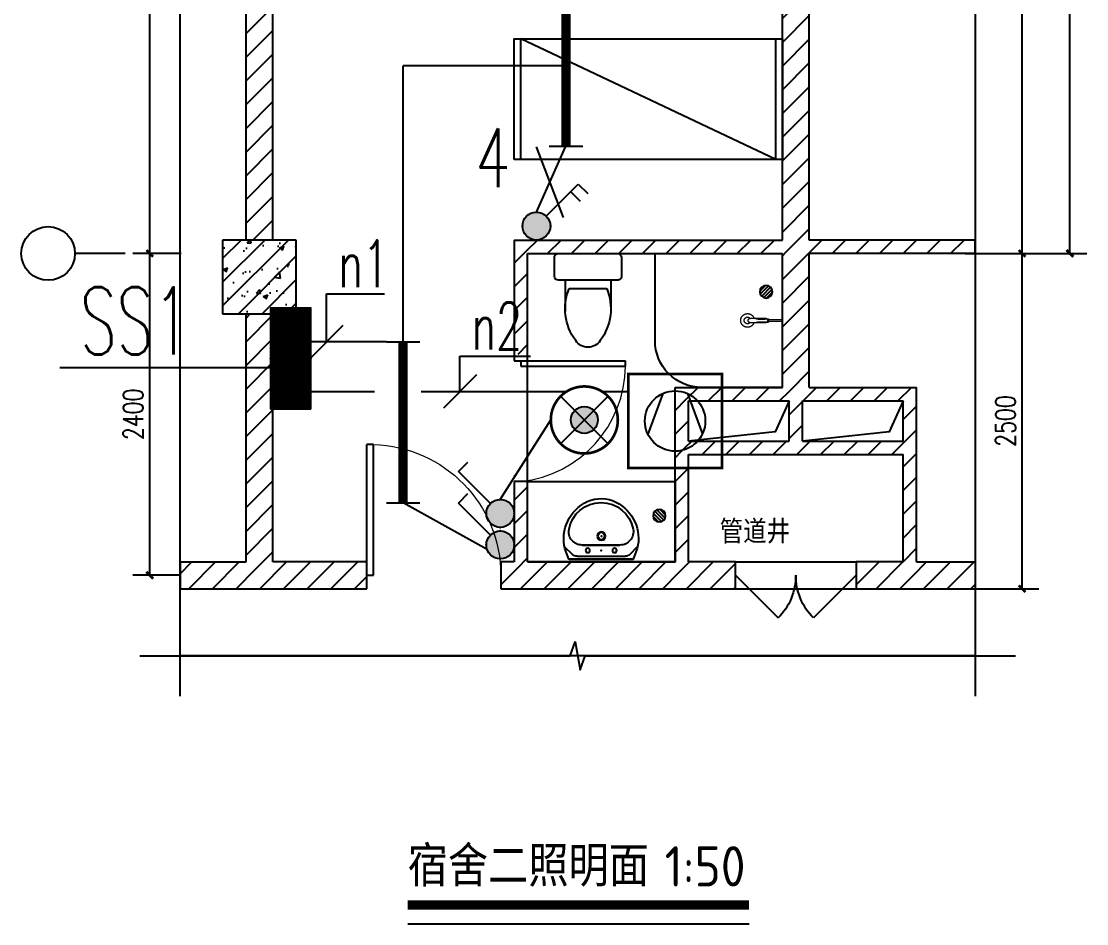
# Model space of a CAD drawing. Extents: x 1725663 to 4653551, y -550461 to 248782.
# Drawn here: x 2085698 to 2093643, y -77985 to -71255 of the extents above; entities that cross this region are included whole.
import ezdxf
from ezdxf.enums import TextEntityAlignment as Align

# ---------------------------------------------------------------- set-up
doc = ezdxf.new("R2010")
doc.units = 0
doc.header["$LTSCALE"] = 1000
doc.linetypes.add('CENTER', pattern=[2, 1.25, -0.25, 0.25, -0.25])
for name, color, linetype in [('0-底图', 7, 'Continuous'), ('A-Fixt', 81, 'Continuous'), ('A-WALL-MSNW', 2, 'Continuous'), ('A-WALL-PATT', 252, 'Continuous'), ('AXIS', 3, 'Continuous'), ('CLAYER', 7, 'Continuous'), ('COLUMN', 255, 'Continuous'), ('DIM-照明', 3, 'Continuous'), ('DIM-箱柜', 7, 'Continuous'), ('DIM_SYMB', 3, 'Continuous'), ('DOOR_FIRE', 4, 'Continuous'), ('EQUIP-动力', 3, 'Continuous'), ('EQUIP-照明', 3, 'Continuous'), ('EQUIP-箱柜', 3, 'Continuous'), ('EQUIP_地漏', 7, 'Continuous'), ('PUB_DIM', 3, 'Continuous'), ('PUB_HATCH', 8, 'Continuous'), ('TEL_SYMB', 3, 'Continuous'), ('TEL_TEXT', 7, 'Continuous'), ('WALL', 2, 'Continuous'), ('WINDOW', 4, 'Continuous'), ('WIRE-照明', 6, 'Continuous'), ('洁具', 213, 'Continuous')]:
    doc.layers.add(name, color=color, linetype=linetype)
doc.layers.add('A-FLOR-TPTN', color=111, linetype='CENTER', lineweight=0)
doc.styles.add('_TCH_DIM', font='SIMPLEX', dxfattribs={"width": 0.8, "height": 5, "bigfont": 'HZTXT'})
doc.styles.add('_TCH_DIM_T3', font='SIMPLEX', dxfattribs={"width": 0.75, "bigfont": 'HZTXT'})
doc.styles.add('_TEL_DIM', font='SIMPLEX', dxfattribs={"width": 0.8, "height": 3.5, "bigfont": 'HZTXT'})
doc.styles.get("Standard").update_dxf_attribs({"font": 'geniso.shx', "bigfont": 'hztxt.shx'})
doc.dimstyles.new('_TCH_ARCH&&50', dxfattribs={"dimtxt": 148.75, "dimasz": 50, "dimexe": 125, "dimexo": 150, "dimgap": 50, "dimtad": 1, "dimdec": 0, "dimzin": 0, "dimdsep": 46, "dimtxsty": '_TCH_DIM_T3', "dimblk": 'ARCHTICK', "dimcen": 0.09, "dimclrt": 7, "dimazin": 2, "dimtfac": 1, "dimtdec": 0, "dimtix": 1, "dimtmove": 2, "dimatfit": 3, "dimfxl": 1, "dimtolj": 1, "dimtzin": 0, "dimarcsym": 0})
pattern_1 = [(45, (406348.21, 820967.17), (-88.388383, 88.388383), [])]

# ---------------------------------------------------------------- blocks, each defined once
blk = doc.blocks.new('$DorLib2D$00000001')
for p, q in [((0.45, 0.975), (0.5, 0.975)), ((0.45, 0), (0.45, 0.975)), ((0.5, 0), (0.5, 0.975)), ((0.5, 0), (0.45, 0))]:
    blk.add_line(p, q)
at = {"lineweight": 13}
blk.add_arc((0.475, 0), 0.975, 91.46928, 180, dxfattribs=at)
blk = doc.blocks.new('$DorLib2D$00000116')
at = {"color": 0}
for p, q in [((-0.5, 0), (-0.1464, 0.3536)), ((0.5, 0), (0.1464, 0.3536))]:
    blk.add_line(p, q, dxfattribs=at)
for centre, start, end in [((-0.5, 0), 0, 45), ((0.5, 0), 135, 180)]:
    blk.add_arc(centre, 0.5, start, end, dxfattribs=at)
blk = doc.blocks.new('_ArchTick')
at = {"color": 0, "linetype": 'ByBlock', "const_width": 0.4}
blk.add_lwpolyline([(-0.5, -0.5), (0.5, 0.5)], dxfattribs=at)
blk = doc.blocks.new('*D1276')
at = {"layer": 'Defpoints', "color": 0, "transparency": 16777216}
for p in [(1934256.8, -55991.2), (1934640.2, -55991.2), (1934640.2, -61191.2)]:
    blk.add_point(p, dxfattribs=at)
at = {"layer": 'PUB_DIM', "color": 0, "lineweight": -2, "transparency": 16777216}
for p, q in [((1934490.2, -55991.2), (1934131.8, -55991.2)), ((1934256.8, -61191.2), (1934256.8, -55991.2)), ((1934490.2, -61191.2), (1934131.8, -61191.2))]:
    blk.add_line(p, q, dxfattribs=at)
at = {"layer": 'PUB_DIM', "color": 0, "lineweight": -2, "transparency": 16777216, "xscale": 50, "yscale": 50, "zscale": 50}
for p, rotation in [((1934256.8, -55991.2), 90), ((1934256.8, -61191.2), 270)]:
    blk.add_blockref('_ArchTick', p, dxfattribs=dict(at, rotation=rotation))
at = {"layer": 'PUB_DIM', "color": 7, "transparency": 16777216, "insert": (1934132.4, -58591.2), "char_height": 148.75, "attachment_point": 5, "rotation": 90, "style": '_TCH_DIM_T3'}
blk.add_mtext('\\A1;5200', dxfattribs=at)
blk = doc.blocks.new('*D1277')
at = {"layer": 'Defpoints', "color": 0, "transparency": 16777216}
for p in [(1934256.8, -61191.2), (1934640.2, -61191.2), (1934640.2, -63591.2)]:
    blk.add_point(p, dxfattribs=at)
at = {"layer": 'PUB_DIM', "color": 0, "lineweight": -2, "transparency": 16777216}
for p, q in [((1934490.2, -61191.2), (1934131.8, -61191.2)), ((1934256.8, -63591.2), (1934256.8, -61191.2)), ((1934490.2, -63591.2), (1934131.8, -63591.2))]:
    blk.add_line(p, q, dxfattribs=at)
at = {"layer": 'PUB_DIM', "color": 0, "lineweight": -2, "transparency": 16777216, "xscale": 50, "yscale": 50, "zscale": 50}
for p, rotation in [((1934256.8, -61191.2), 90), ((1934256.8, -63591.2), 270)]:
    blk.add_blockref('_ArchTick', p, dxfattribs=dict(at, rotation=rotation))
at = {"layer": 'PUB_DIM', "color": 7, "transparency": 16777216, "insert": (1934132.4, -62391.2), "char_height": 148.75, "attachment_point": 5, "rotation": 90, "style": '_TCH_DIM_T3'}
blk.add_mtext('\\A1;2400', dxfattribs=at)
blk = doc.blocks.new('*D1280')
at = {"layer": 'Defpoints', "color": 0, "transparency": 16777216}
for p in [(1940187.3, -55991.2), (1940762.7, -55991.2), (1940187.3, -61191.2)]:
    blk.add_point(p, dxfattribs=at)
at = {"layer": 'PUB_DIM', "color": 0, "lineweight": -2, "transparency": 16777216}
for p, q in [((1940337.3, -55991.2), (1940887.7, -55991.2)), ((1940762.7, -61191.2), (1940762.7, -55991.2)), ((1940337.3, -61191.2), (1940887.7, -61191.2))]:
    blk.add_line(p, q, dxfattribs=at)
at = {"layer": 'PUB_DIM', "color": 0, "lineweight": -2, "transparency": 16777216, "xscale": 50, "yscale": 50, "zscale": 50}
for p, rotation in [((1940762.7, -55991.2), 90), ((1940762.7, -61191.2), 270)]:
    blk.add_blockref('_ArchTick', p, dxfattribs=dict(at, rotation=rotation))
at = {"layer": 'PUB_DIM', "color": 7, "transparency": 16777216, "insert": (1940638.4, -58591.2), "char_height": 148.75, "attachment_point": 5, "rotation": 90, "style": '_TCH_DIM_T3'}
blk.add_mtext('\\A1;5200', dxfattribs=at)
blk = doc.blocks.new('*D1281')
at = {"layer": 'Defpoints', "color": 0, "transparency": 16777216}
for p in [(1940187.3, -61191.2), (1940762.7, -61191.2), (1940187.3, -63691.2)]:
    blk.add_point(p, dxfattribs=at)
at = {"layer": 'PUB_DIM', "color": 0, "lineweight": -2, "transparency": 16777216}
for p, q in [((1940337.3, -61191.2), (1940887.7, -61191.2)), ((1940762.7, -63691.2), (1940762.7, -61191.2)), ((1940337.3, -63691.2), (1940887.7, -63691.2))]:
    blk.add_line(p, q, dxfattribs=at)
at = {"layer": 'PUB_DIM', "color": 0, "lineweight": -2, "transparency": 16777216, "xscale": 50, "yscale": 50, "zscale": 50}
for p, rotation in [((1940762.7, -61191.2), 90), ((1940762.7, -63691.2), 270)]:
    blk.add_blockref('_ArchTick', p, dxfattribs=dict(at, rotation=rotation))
at = {"layer": 'PUB_DIM', "color": 7, "transparency": 16777216, "insert": (1940638.4, -62441.2), "char_height": 148.75, "attachment_point": 5, "rotation": 90, "style": '_TCH_DIM_T3'}
blk.add_mtext('\\A1;2500', dxfattribs=at)
blk = doc.blocks.new('*D1282')
at = {"layer": 'Defpoints', "color": 0, "transparency": 16777216}
for p in [(1940612.5, -55991.2), (1941119.5, -55991.2), (1940612.5, -61191.2)]:
    blk.add_point(p, dxfattribs=at)
at = {"layer": 'PUB_DIM', "color": 0, "lineweight": -2, "transparency": 16777216}
for p, q in [((1940762.5, -55991.2), (1941244.5, -55991.2)), ((1941119.5, -61191.2), (1941119.5, -55991.2)), ((1940762.5, -61191.2), (1941244.5, -61191.2))]:
    blk.add_line(p, q, dxfattribs=at)
at = {"layer": 'PUB_DIM', "color": 0, "lineweight": -2, "transparency": 16777216, "xscale": 50, "yscale": 50, "zscale": 50}
for p, rotation in [((1941119.5, -55991.2), 90), ((1941119.5, -61191.2), 270)]:
    blk.add_blockref('_ArchTick', p, dxfattribs=dict(at, rotation=rotation))
at = {"layer": 'PUB_DIM', "color": 7, "transparency": 16777216, "insert": (1940995.1, -58591.2), "char_height": 148.75, "attachment_point": 5, "rotation": 90, "style": '_TCH_DIM_T3'}
blk.add_mtext('\\A1;5200', dxfattribs=at)
blk = doc.blocks.new('单人床')
at = {"layer": 'A-Fixt'}
for p, q in [((47773.8, 13973.4), (48673.8, 13973.4)), ((47773.8, 12073.4), (48673.8, 13973.4)), ((47773.8, 12073.4), (48673.8, 12073.4))]:
    blk.add_line(p, q, dxfattribs=at)
blk.add_lwpolyline([(47773.8, 14023.4), (48673.8, 14023.4), (48673.8, 12023.4), (47773.8, 12023.4), (47773.8, 14023.4)], dxfattribs=at)
blk = doc.blocks.new('$TwtSys$00000141')
for p, q in [((-94, 8), (-10, 92)), ((-94, 8), (-10, 92)), ((-87, -35), (35, 87)), ((-87, -35), (35, 87)), ((-66, -66), (66, 66)), ((-66, -66), (66, 66)), ((-32, -87), (88, 33)), ((-32, -87), (88, 33)), ((11, -92), (92, -11)), ((11, -92), (92, -11))]:
    blk.add_line(p, q)
blk.add_circle((0, 0), 94)
blk.add_circle((0, 0), 94)
blk = doc.blocks.new('A$C70D61593')
at = {"layer": 'A-FLOR-TPTN'}
for p, q in [((103.6, 59.8), (103.6, 35.5)), ((117.2, 59.8), (103.6, 59.8)), ((117.2, 35.5), (103.6, 35.5)), ((241.8, 63.8), (121.7, 63.8)), ((241.8, 31.5), (121.7, 31.5))]:
    blk.add_line(p, q, dxfattribs=at)
blk.add_lwpolyline([(103.6, 43.1), (0, 43.1), (0, 52.3), (103.6, 52.3)], close=True, dxfattribs=at)
for centre, radius, start, end in [((260.1, 47.7), 51, 198.48222, 161.51778), ((128.2, 47.7), 17.4, 111.66414, 248.33586), ((260.1, 47.7), 25, 220.30622, 139.69378), ((238.8, 47.7), 16.4, 280.45291, 79.54709)]:
    blk.add_arc(centre, radius, start, end, dxfattribs=at)
for points in [[(203.2, 63.8), (193.7, 61.2), (165.6, 54), (136.5, 57.5), (117.2, 59.8)], [(203.2, 31.5), (193.7, 34.1), (165.6, 41.3), (136.5, 37.8), (117.2, 35.5)]]:
    blk.add_open_spline(points, degree=3, knots=[5.978927, 5.978927, 5.978927, 5.978927, 35.246883, 92.738024, 92.738024, 92.738024, 92.738024], dxfattribs=at)
blk = doc.blocks.new('$lvtry$00000178')
at = {"color": 0}
for p, q in [((-238.4, 0), (238.4, 0)), ((-214.1, -36.1), (-272.1, -90.6)), ((-179.8, -22.5), (180.1, -22.5)), ((215.7, -37.5), (268.3, -90.8)), ((-141.7, -105.2), (140.2, -105.2)), ((140.2, -105.2), (-141.7, -105.2))]:
    blk.add_line(p, q, dxfattribs=at)
blk.add_lwpolyline([(-103.6, -429.7, 0.224698), (110.4, -425.4, 0.348046), (268.9, -78.5), (239.5, 0), (-241.3, 0), (-270.7, -78.5, 0.356844)], format="xyb", close=True, dxfattribs=at)
for centre, radius in [((-100, -65), 16.3), ((100, -65), 16.3), ((1.4, -172.5), 31.6)]:
    blk.add_circle(centre, radius, dxfattribs=at)
at = {"color": 0, "lineweight": 13}
blk.add_circle((1.4, -172.5), 23, dxfattribs=at)
at = {"color": 0}
for centre, radius, start, end in [((-179.8, -72.5), 50, 90, 133.18096), ((180.1, -72.5), 50, 44.56072, 90), ((-141.7, -205.2), 100, 90, 190.56023), ((140.2, -205.2), 100, 349.43977, 90), ((-0.7, -179), 243.4, 190.56023, 349.43977)]:
    blk.add_arc(centre, radius, start, end, dxfattribs=at)
for p in [(0, -65), (1.4, -172.5)]:
    blk.add_point(p, dxfattribs=at)
blk = doc.blocks.new('1F平面-CAD导入_dwg_Drawing4_t3_dwg_$plan$00001613-474159-1F-927810-1F')
at = {"layer": '洁具'}
for p, q in [((-30, 250), (-170, 250)), ((-200, 169.7), (-430.4, 169.7)), ((-260.4, -139.7), (-260.4, 139.7)), ((-200, -169.7), (-200, -220)), ((-170, -250), (-30, -250))]:
    blk.add_line(p, q, dxfattribs=at)
for points in [[(-200, 220), (-200, 169.7), (-200, -169.7), (-430.4, -169.7)], [(0, -220), (0, 220)]]:
    blk.add_lwpolyline(points, dxfattribs=at)
for centre, radius, start, end in [((-170, 220), 30, 90, 180), ((-30, 220), 30, 0, 90), ((-412.8, -227.4), 397.5, 67.45048, 126.63814), ((-589.6, 0), 109.8, 123.45086, 236.54914), ((-412.8, 227.4), 397.5, 233.36186, 292.54952), ((-170, -220), 30, 180, 270), ((-30, -220), 30, 270, 0)]:
    blk.add_arc(centre, radius, start, end, dxfattribs=at)
blk = doc.blocks.new('*X490')
at = {"color": 0}
for p, q in [((-250, 32.8), (-82.8, 200)), ((-250, 68.2), (-118.2, 200)), ((-250, 103.6), (-153.6, 200)), ((-250, 138.9), (-188.9, 200)), ((-250, 174.3), (-224.3, 200)), ((-247.5, 0), (-47.5, 200)), ((-212.1, 0), (-12.1, 200)), ((-176.8, 0), (23.2, 200)), ((-141.4, 0), (58.6, 200)), ((-106.1, 0), (93.9, 200)), ((-70.7, 0), (129.3, 200)), ((-35.4, 0), (164.6, 200)), ((0, 0), (200, 200)), ((35.4, 0), (235.4, 200)), ((70.7, 0), (250, 179.3)), ((106.1, 0), (250, 143.9)), ((141.4, 0), (250, 108.6)), ((176.8, 0), (250, 73.2)), ((212.1, 0), (250, 37.9)), ((247.5, 0), (250, 2.5))]:
    blk.add_line(p, q, dxfattribs=at)
blk = doc.blocks.new('$equip$00002943')
for p, q in [((-0.75, 0.6), (-0.75, 0)), ((0.75, 0.6), (-0.75, 0.6)), ((0.75, 0), (0.75, 0.6)), ((-0.75, 0), (0.75, 0))]:
    blk.add_line(p, q)
for points, const_width in [([(-0.75, 0.3), (0.75, 0.3)], 0.6), ([(-0.75, 0.6), (-0.75, 0), (0.75, 0), (0.75, 0.6), (-0.75, 0.6), (-0.75, 0)], 0.02)]:
    blk.add_lwpolyline(points, dxfattribs=dict(const_width=const_width))
for p in [(0, 0.6), (-0.75, 0.3), (0.75, 0.3), (0, 0)]:
    blk.add_point(p)
at = {"xscale": 0.00300000000061118, "yscale": 0.00300000000061118, "zscale": 0.00300000000061118}
blk.add_blockref('*X490', (0, 0), dxfattribs=at)
at = {"color": 7, "style": '_TEL_DIM', "flags": 1}
for tag in ['A', 'REMARK']:
    blk.add_attdef(tag, text='', height=0.00002, dxfattribs=at).set_placement((0, 0), align=Align.MIDDLE_CENTER)
blk = doc.blocks.new('$equip$00001159')
for p, q in [((-1.2, 0.25), (-1.2, -0.25)), ((1.2, 0.25), (1.2, -0.25)), ((-1.2, 0), (1.2, 0))]:
    blk.add_line(p, q)
at = {"const_width": 0.14}
blk.add_lwpolyline([(-1.2, 0), (1.2, 0)], dxfattribs=at)
at = {"layer": 'EQUIP-照明'}
for p in [(-1.2, 0), (0, 0), (1.2, 0)]:
    blk.add_point(p, dxfattribs=at)
at = {"layer": 'EQUIP-照明', "flags": 9}
blk.add_attdef('A', (0, 0), '', height=0.00002, dxfattribs=at)
blk = doc.blocks.new('$equip$00002741')
for p, q in [((-0.7, -0.7), (-0.7, 0.7)), ((-0.7, 0.7), (0.7, 0.7)), ((0.7, 0.7), (0.7, -0.7)), ((-0.184, 0.411), (-0.406, -0.194)), ((0.184, 0.411), (0.406, -0.194)), ((0.7, -0.7), (-0.7, -0.7))]:
    blk.add_line(p, q)
at = {"const_width": 0.04}
blk.add_lwpolyline([(-0.7, 0.7), (-0.7, -0.7), (0.7, -0.7), (0.7, 0.7), (-0.7, 0.7), (-0.7, -0.7)], dxfattribs=at)
blk.add_circle((0, 0), 0.45)
for p in [(0, 0.7), (-0.7, 0), (0.7, 0), (0, -0.7)]:
    blk.add_point(p)
at = {"color": 7, "style": '_TEL_DIM', "flags": 1}
for tag in ['A', 'REMARK']:
    blk.add_attdef(tag, text='', height=0.00002, dxfattribs=at).set_placement((0, 0), align=Align.MIDDLE_CENTER)
blk = doc.blocks.new('$equip$00002828')
for p, q in [((0.354, 0.354), (-0.354, -0.354)), ((-0.354, 0.354), (0.354, -0.354))]:
    blk.add_line(p, q)
at = {"const_width": 0.04}
blk.add_lwpolyline([(0.5, 0, -1), (-0.5, 0, -1), (0.5, 0, 1)], format="xyb", dxfattribs=at)
for radius in [0.5, 0.2]:
    blk.add_circle((0, 0), radius)
for p in [(0, 0.5), (-0.5, 0), (0.5, 0), (0, -0.5)]:
    blk.add_point(p)
for points in [[(-0.1, 0.173), (0.1, 0.173), (-0.173, 0.1), (0.173, 0.1)], [(0, 0.2), (0, 0.2), (-0.1, 0.173), (0.1, 0.173)], [(-0.173, 0.1), (0.173, 0.1), (-0.2, 0), (0.2, 0)], [(-0.173, -0.1), (0.173, -0.1), (-0.2, 0), (0.2, 0)], [(-0.1, -0.173), (0.1, -0.173), (-0.173, -0.1), (0.173, -0.1)], [(0, -0.2), (0, -0.2), (-0.1, -0.173), (0.1, -0.173)]]:
    blk.add_solid(points)
at = {"color": 7, "style": '_TEL_DIM', "flags": 1}
for tag in ['A', 'REMARK']:
    blk.add_attdef(tag, text='', height=0.00002, dxfattribs=at).set_placement((0, 0), align=Align.MIDDLE_CENTER)
blk = doc.blocks.new('$equip$00001962')
for p, q in [((0.147, 0.356), (0.625, 0.833)), ((0.625, 0.833), (0.766, 0.692))]:
    blk.add_line(p, q)
blk.add_circle((0, 0.208), 0.208)
for p in [(0, 0.417), (-0.208, 0.208), (0.208, 0.208), (0, 0)]:
    blk.add_point(p)
for points in [[(-0.104, 0.389), (0.104, 0.389), (-0.18, 0.313), (0.18, 0.313)], [(0, 0.417), (0, 0.417), (-0.104, 0.389), (0.104, 0.389)], [(-0.18, 0.313), (0.18, 0.313), (-0.208, 0.208), (0.208, 0.208)], [(-0.18, 0.104), (0.18, 0.104), (-0.208, 0.208), (0.208, 0.208)], [(-0.104, 0.028), (0.104, 0.028), (-0.18, 0.104), (0.18, 0.104)], [(0, 0), (0, 0), (-0.104, 0.028), (0.104, 0.028)]]:
    blk.add_solid(points)
at = {"layer": 'TEL_TEXT', "style": '_TEL_DIM', "flags": 1}
blk.add_attdef('A', text='', height=0.00002, dxfattribs=at).set_placement((0, 0), align=Align.MIDDLE_CENTER)
blk = doc.blocks.new('$equip$00001963')
for p, q in [((0.147, 0.356), (0.625, 0.833)), ((0.625, 0.833), (0.766, 0.692)), ((0.512, 0.72), (0.653, 0.579))]:
    blk.add_line(p, q)
blk.add_circle((0, 0.208), 0.208)
for p in [(0, 0.417), (-0.208, 0.208), (0.208, 0.208), (0, 0)]:
    blk.add_point(p)
for points in [[(-0.104, 0.389), (0.104, 0.389), (-0.18, 0.313), (0.18, 0.313)], [(0, 0.417), (0, 0.417), (-0.104, 0.389), (0.104, 0.389)], [(-0.18, 0.313), (0.18, 0.313), (-0.208, 0.208), (0.208, 0.208)], [(-0.18, 0.104), (0.18, 0.104), (-0.208, 0.208), (0.208, 0.208)], [(-0.104, 0.028), (0.104, 0.028), (-0.18, 0.104), (0.18, 0.104)], [(0, 0), (0, 0), (-0.104, 0.028), (0.104, 0.028)]]:
    blk.add_solid(points)
at = {"layer": 'TEL_TEXT', "style": '_TEL_DIM', "flags": 1}
blk.add_attdef('A', text='', height=0.00002, dxfattribs=at).set_placement((0, 0), align=Align.MIDDLE_CENTER)
blk = doc.blocks.new('$TELECSYS$00000095')
blk.add_line((0.4, 0.4), (-0.4, -0.4))
at = {"width": 0.8}
blk.add_attdef('N', text='', height=1, dxfattribs=at).set_placement((-0.017, 1.056), align=Align.MIDDLE)
blk = doc.blocks.new('$TelecSys$00000152')
blk.add_blockref('$TELECSYS$00000095', (0, 0))
at = {"style": '_TEL_DIM', "width": 0.7}
blk.add_attdef('N', text='', height=0.875, dxfattribs=at).set_placement((-0.015, 0.924), align=Align.MIDDLE)
blk = doc.blocks.new('nm')
at = {"layer": 'A-WALL-PATT'}
h = blk.add_hatch(dxfattribs=at)
h.set_pattern_fill('普通砖', color=256, scale=50, style=0)
h.set_pattern_definition(pattern_1)
h.paths.add_polyline_path([(1939075.2, -61141.2), (1939175.2, -61091.2), (1939175.2, -56141.2), (1939075.2, -56024.5), (1938975.2, -56141.2), (1938975.2, -61091.2)])
h = blk.add_hatch(dxfattribs=at)
h.set_pattern_fill('普通砖', color=256, scale=50, style=0)
h.set_pattern_definition(pattern_1)
h.paths.add_polyline_path([(1935175.2, -56441.2), (1934975.2, -56441.2), (1934975.2, -61091.2), (1935175.2, -61091.2)])
h = blk.add_hatch(dxfattribs=at)
h.set_pattern_fill('普通砖', color=256, scale=50, style=0)
h.set_pattern_definition(pattern_1)
h.paths.add_polyline_path([(1936975.2, -61091.2), (1936975.2, -61941.2), (1937075.2, -61941.2), (1937075.2, -61191.2)])
h = blk.add_hatch(dxfattribs=at)
h.set_pattern_fill('普通砖', color=256, scale=50, style=0)
h.set_pattern_definition(pattern_1)
h.paths.add_polyline_path([(1936975.2, -61091.2), (1937075.2, -61191.2), (1938975.2, -61191.2), (1939075.2, -61141.2), (1938975.2, -61091.2)])
h = blk.add_hatch(dxfattribs=at)
h.set_pattern_fill('普通砖', color=256, scale=50, style=0)
h.set_pattern_definition(pattern_1)
h.paths.add_polyline_path([(1940413.3, -61091.2), (1939175.2, -61091.2), (1939075.2, -61141.2), (1939175.2, -61191.2), (1940413.3, -61191.2)])
h = blk.add_hatch(dxfattribs=at)
h.set_pattern_fill('普通砖', color=256, scale=50, style=0)
h.set_pattern_definition(pattern_1)
h.paths.add_polyline_path([(1939075.2, -62241.2), (1939175.2, -62191.2), (1939175.2, -61191.2), (1939075.2, -61141.2), (1938975.2, -61191.2), (1938975.2, -62191.2)])
h = blk.add_hatch(dxfattribs=at)
h.set_pattern_fill('普通砖', color=256, scale=50, style=0)
h.set_pattern_definition(pattern_1)
h.paths.add_polyline_path([(1935175.2, -61641.2), (1934975.2, -61641.2), (1934975.2, -63491.2), (1935075.2, -63557.8), (1935175.2, -63491.2)])
h = blk.add_hatch(dxfattribs=at)
h.set_pattern_fill('普通砖', color=256, scale=50, style=0)
h.set_pattern_definition(pattern_1)
h.paths.add_polyline_path([(1938241.9, -62657.8), (1938275.2, -62591.2), (1938275.2, -62291.2), (1938175.2, -62191.2), (1938175.2, -62691.2)])
h = blk.add_hatch(dxfattribs=at)
h.set_pattern_fill('普通砖', color=256, scale=50, style=0)
h.set_pattern_definition(pattern_1)
h.paths.add_polyline_path([(1938175.2, -62191.2), (1938275.2, -62291.2), (1939025.2, -62291.2), (1939075.2, -62241.2), (1938975.2, -62191.2)])
h = blk.add_hatch(dxfattribs=at)
h.set_pattern_fill('普通砖', color=256, scale=50, style=0)
h.set_pattern_definition(pattern_1)
h.paths.add_polyline_path([(1939075.2, -62241.2), (1939125.2, -62291.2), (1939875.2, -62291.2), (1939975.2, -62191.2), (1939175.2, -62191.2)])
h = blk.add_hatch(dxfattribs=at)
h.set_pattern_fill('普通砖', color=256, scale=50, style=0)
h.set_pattern_definition(pattern_1)
h.paths.add_polyline_path([(1939908.6, -62657.8), (1939975.2, -62691.2), (1939975.2, -62191.2), (1939875.2, -62291.2), (1939875.2, -62591.2)])
h = blk.add_hatch(dxfattribs=at)
h.set_pattern_fill('普通砖', color=256, scale=50, style=0)
h.set_pattern_definition(pattern_1)
h.paths.add_polyline_path([(1939075.2, -62624.5), (1939125.2, -62591.2), (1939125.2, -62291.2), (1939075.2, -62241.2), (1939025.2, -62291.2), (1939025.2, -62591.2)])
h = blk.add_hatch(dxfattribs=at)
h.set_pattern_fill('普通砖', color=256, scale=50, style=0)
h.set_pattern_definition(pattern_1)
h.paths.add_polyline_path([(1938241.9, -62657.8), (1938275.2, -62691.2), (1939075.2, -62691.2), (1939075.2, -62624.5), (1939025.2, -62591.2), (1938275.2, -62591.2)])
h = blk.add_hatch(dxfattribs=at)
h.set_pattern_fill('普通砖', color=256, scale=50, style=0)
h.set_pattern_definition(pattern_1)
h.paths.add_polyline_path([(1939075.2, -62624.5), (1939075.2, -62691.2), (1939875.2, -62691.2), (1939908.6, -62657.8), (1939875.2, -62591.2), (1939125.2, -62591.2)])
h = blk.add_hatch(dxfattribs=at)
h.set_pattern_fill('普通砖', color=256, scale=50, style=0)
h.set_pattern_definition(pattern_1)
h.paths.add_polyline_path([(1938208.6, -63557.8), (1938275.2, -63491.2), (1938275.2, -62691.2), (1938241.9, -62657.8), (1938175.2, -62691.2), (1938175.2, -63491.2)])
h = blk.add_hatch(dxfattribs=at)
h.set_pattern_fill('普通砖', color=256, scale=50, style=0)
h.set_pattern_definition(pattern_1)
h.paths.add_polyline_path([(1939941.9, -63557.8), (1939975.2, -63491.2), (1939975.2, -62691.2), (1939908.6, -62657.8), (1939875.2, -62691.2), (1939875.2, -63491.2)])
h = blk.add_hatch(dxfattribs=at)
h.set_pattern_fill('普通砖', color=256, scale=50, style=0)
h.set_pattern_definition(pattern_1)
h.paths.add_polyline_path([(1937075.2, -63491.2), (1937075.2, -62841.2), (1936975.2, -62841.2), (1936975.2, -63491.2), (1937008.6, -63557.8)])
h = blk.add_hatch(dxfattribs=at)
h.set_pattern_fill('普通砖', color=256, scale=50, style=0)
h.set_pattern_definition(pattern_1)
h.paths.add_polyline_path([(1934482.8, -63691.2), (1935075.2, -63691.2), (1935075.2, -63557.8), (1934975.2, -63491.2), (1934482.8, -63491.2)])
h = blk.add_hatch(dxfattribs=at)
h.set_pattern_fill('普通砖', color=256, scale=50, style=0)
h.set_pattern_definition(pattern_1)
h.paths.add_polyline_path([(1935075.2, -63691.2), (1935875.2, -63691.2), (1935875.2, -63491.2), (1935175.2, -63491.2), (1935075.2, -63557.8)])
h = blk.add_hatch(dxfattribs=at)
h.set_pattern_fill('普通砖', color=256, scale=50, style=0)
h.set_pattern_definition(pattern_1)
h.paths.add_polyline_path([(1936975.2, -63491.2), (1936875.2, -63491.2), (1936875.2, -63691.2), (1936975.2, -63691.2), (1937008.6, -63557.8)])
h = blk.add_hatch(dxfattribs=at)
h.set_pattern_fill('普通砖', color=256, scale=50, style=0)
h.set_pattern_definition(pattern_1)
h.paths.add_polyline_path([(1937008.6, -63557.8), (1936975.2, -63691.2), (1938175.2, -63691.2), (1938208.6, -63557.8), (1938175.2, -63491.2), (1937075.2, -63491.2)])
h = blk.add_hatch(dxfattribs=at)
h.set_pattern_fill('普通砖', color=256, scale=50, style=0)
h.set_pattern_definition(pattern_1)
h.paths.add_polyline_path([(1938175.2, -63691.2), (1938625.2, -63691.2), (1938625.2, -63491.2), (1938275.2, -63491.2), (1938208.6, -63557.8)])
h = blk.add_hatch(dxfattribs=at)
h.set_pattern_fill('普通砖', color=256, scale=50, style=0)
h.set_pattern_definition(pattern_1)
h.paths.add_polyline_path([(1939875.2, -63491.2), (1939525.2, -63491.2), (1939525.2, -63691.2), (1939975.2, -63691.2), (1939941.9, -63557.8)])
h = blk.add_hatch(dxfattribs=at)
h.set_pattern_fill('普通砖', color=256, scale=50, style=0)
h.set_pattern_definition(pattern_1)
h.paths.add_polyline_path([(1939941.9, -63557.8), (1939975.2, -63691.2), (1940413.3, -63691.2), (1940413.3, -63491.2), (1939975.2, -63491.2)])
at = {"layer": 'PUB_HATCH'}
h = blk.add_hatch(dxfattribs=at)
h.set_pattern_fill('钢筋混凝土', color=256, scale=50, style=0)
h.set_pattern_definition([(45, (406348.21, 820877.42), (-88.388348, 88.388348), []), (50, (406348.2, 820877.42), (358.63009, -31.376067), [37.5, -412.5]), (355, (406348.2, 820877.42), (-69.37567, 376.09607), [30, -330]), (100.4514, (406378.1, 820874.8), (289.25469, 344.71977), [31.870095, -350.571056]), (46.1842, (406348.2, 820977.4), (533.62052, -82.75951), [56.25, -618.75]), (96.6356, (406392.7, 820970.5), (467.33135, 487.05894), [47.80514, -525.8565]), (351.1842, (406348.2, 820977.4), (467.33097, 487.0593), [45, -495]), (21, (406398.2, 820952.42), (298.453526, -201.309445), [37.5, -412.5]), (326, (406398.2, 820952.42), (121.657666, 362.57502), [30, -330]), (71.4514, (406423.08, 820935.64), (420.111314, 161.26525), [31.870095, -350.571056]), (37.5, (406348.21, 820877.42), (6.079928, 166.446927), [0, -326, 0, -335, 0, -331.25]), (7.5, (406348.2, 820877.42), (131.534769, 197.205856), [0, -191, 0, -318.5, 0, -126.25]), (327.5, (406236.71, 820877.42), (266.911218, -11.277436), [0, -125, 0, -390, 0, -517.5]), (317.5, (406186.7, 820877.42), (291.593085, 50.05249), [0, -162.5, 0, -259, 0, -367.5])])
h.paths.add_polyline_path([(1935350.2, -61091.2), (1934800.2, -61091.2), (1934800.2, -61641.2), (1935350.2, -61641.2)])
for p, q in [((1937025.2, -61991.2), (1937025.2, -62031.2)), ((1937025.2, -61991.2), (1937805.2, -61991.2)), ((1937025.2, -62031.2), (1937805.2, -62031.2)), ((1937805.2, -62031.2), (1937805.2, -61991.2))]:
    blk.add_line(p, q)
blk.add_lwpolyline([(1934482.8, -53928.1), (1940413.3, -53928.1), (1940413.3, -64191.9), (1934482.8, -64191.9)], close=True)
for points in [[(1939025.2, -62291.2), (1938921.7, -62521.4), (1938275.2, -62591.2)], [(1939875.2, -62291.2), (1939771.7, -62521.4), (1939125.2, -62591.2)]]:
    blk.add_lwpolyline(points)
at = {"lineweight": 13}
blk.add_arc((1936933.5, -62024.6), 871.5, 276.03906, 359.5651, dxfattribs=at)
at = {"layer": 'A-WALL-MSNW', "linetype": 'ByBlock'}
blk.add_lwpolyline([(1938975.2, -62191.2), (1938375.2, -62191.2, -0.414214), (1938025.2, -61841.2), (1938025.2, -61191.2)], format="xyb", dxfattribs=at)
at = {"layer": 'AXIS'}
blk.add_line((1934073.9, -61191.2), (1933699.2, -61191.2), dxfattribs=at)
blk.add_circle((1933499.2, -61191.2), 200, dxfattribs=at)
at = {"layer": 'COLUMN'}
for p, q in [((1934800.2, -61091.2), (1934800.2, -61641.2)), ((1935350.2, -61091.2), (1934800.2, -61091.2)), ((1935350.2, -61641.2), (1935350.2, -61091.2)), ((1934800.2, -61641.2), (1935350.2, -61641.2))]:
    blk.add_line(p, q, dxfattribs=at)
at = {"layer": 'DIM_SYMB'}
for points in [[(1934482.8, -64491.9), (1934482.8, -59116.3), (1934377.8, -59078.1), (1934587.8, -59041), (1934482.8, -59003.8), (1934482.8, -53628.1)], [(1940413.3, -53628.1), (1940413.3, -59003.8), (1940518.3, -59042), (1940308.3, -59079), (1940413.3, -59116.3), (1940413.3, -64491.9)], [(1934182.8, -64191.9), (1937391.8, -64191.9), (1937430, -64086.9), (1937467.1, -64296.9), (1937504.3, -64191.9), (1940713.3, -64191.9)]]:
    blk.add_lwpolyline(points, dxfattribs=at)
at = {"layer": 'DOOR_FIRE'}
for p, q in [((1938625.2, -63491.2), (1939525.2, -63491.2)), ((1938625.2, -63691.2), (1939525.2, -63691.2))]:
    blk.add_line(p, q, dxfattribs=at)
at = {"layer": 'WALL'}
for p, q in [((1938975.2, -61091.2), (1938975.2, -56141.2)), ((1939175.2, -61091.2), (1939175.2, -56141.2)), ((1934975.2, -61091.2), (1934975.2, -56441.2)), ((1935175.2, -61091.2), (1935175.2, -56441.2)), ((1936975.2, -61091.2), (1936975.2, -61991.2)), ((1936975.2, -61091.2), (1938975.2, -61091.2)), ((1940413.3, -61091.2), (1939175.2, -61091.2)), ((1940413.3, -61191.2), (1940413.3, -61091.2)), ((1937075.2, -61991.2), (1937075.2, -61191.2)), ((1937075.2, -61191.2), (1938975.2, -61191.2)), ((1938975.2, -62191.2), (1938975.2, -61191.2)), ((1940413.3, -61191.2), (1939175.2, -61191.2)), ((1939175.2, -62191.2), (1939175.2, -61191.2)), ((1934975.2, -63491.2), (1934975.2, -61641.2)), ((1935175.2, -63491.2), (1935175.2, -61641.2)), ((1936975.2, -61991.2), (1937075.2, -61991.2)), ((1938175.2, -62691.2), (1938175.2, -62191.2)), ((1938175.2, -62191.2), (1938975.2, -62191.2)), ((1939175.2, -62191.2), (1939975.2, -62191.2)), ((1939975.2, -62691.2), (1939975.2, -62191.2)), ((1938275.2, -62591.2), (1938275.2, -62291.2)), ((1938275.2, -62291.2), (1939025.2, -62291.2)), ((1939025.2, -62591.2), (1939025.2, -62291.2)), ((1939125.2, -62591.2), (1939125.2, -62291.2)), ((1939125.2, -62291.2), (1939875.2, -62291.2)), ((1939875.2, -62591.2), (1939875.2, -62291.2)), ((1938275.2, -62591.2), (1939025.2, -62591.2)), ((1939125.2, -62591.2), (1939875.2, -62591.2)), ((1938175.2, -63491.2), (1938175.2, -62691.2)), ((1938275.2, -63491.2), (1938275.2, -62691.2)), ((1938275.2, -62691.2), (1939075.2, -62691.2)), ((1939075.2, -62691.2), (1939875.2, -62691.2)), ((1939875.2, -63491.2), (1939875.2, -62691.2)), ((1939975.2, -63491.2), (1939975.2, -62691.2)), ((1936975.2, -62891.2), (1936975.2, -63491.2)), ((1937075.2, -62891.2), (1936975.2, -62891.2)), ((1937075.2, -63491.2), (1937075.2, -62891.2)), ((1934482.8, -63491.2), (1934482.8, -63691.2)), ((1934482.8, -63491.2), (1934975.2, -63491.2)), ((1935875.2, -63491.2), (1935175.2, -63491.2)), ((1935875.2, -63691.2), (1935875.2, -63491.2)), ((1936875.2, -63491.2), (1936875.2, -63691.2)), ((1936975.2, -63491.2), (1936875.2, -63491.2)), ((1937075.2, -63491.2), (1938175.2, -63491.2)), ((1938625.2, -63491.2), (1938275.2, -63491.2)), ((1938625.2, -63691.2), (1938625.2, -63491.2)), ((1939525.2, -63491.2), (1939525.2, -63691.2)), ((1939875.2, -63491.2), (1939525.2, -63491.2)), ((1939975.2, -63491.2), (1940413.3, -63491.2)), ((1940413.3, -63491.2), (1940413.3, -63691.2)), ((1934482.8, -63691.2), (1935075.2, -63691.2)), ((1935075.2, -63691.2), (1935875.2, -63691.2)), ((1936875.2, -63691.2), (1936975.2, -63691.2)), ((1936975.2, -63691.2), (1938175.2, -63691.2)), ((1938175.2, -63691.2), (1938625.2, -63691.2)), ((1939525.2, -63691.2), (1939975.2, -63691.2)), ((1939975.2, -63691.2), (1940413.3, -63691.2))]:
    blk.add_line(p, q, dxfattribs=at)
at = {"layer": 'WINDOW'}
blk.add_line((1937075.2, -62891.2), (1937075.2, -61991.2), dxfattribs=at)
at = {"layer": '洁具'}
blk.add_lwpolyline([(1937075.2, -63491.2), (1937075.2, -62891.2), (1938175.2, -62891.2), (1938175.2, -63491.2)], close=True, dxfattribs=at)
at = {"rotation": 90}
blk.add_blockref('单人床', (1950998.6, -108265), dxfattribs=at)
at = {"layer": 'A-FLOR-TPTN', "xscale": -1}
blk.add_blockref('A$C70D61593', (1938975.2, -61738.8), dxfattribs=at)
at = {"layer": 'DOOR_FIRE', "xscale": 900, "yscale": -900, "zscale": 200}
blk.add_blockref('$DorLib2D$00000116', (1939075.2, -63591.2), dxfattribs=at)
at = {"layer": 'EQUIP_地漏', "xscale": -0.5, "yscale": 0.5, "zscale": 0.5, "rotation": 90}
blk.add_blockref('$TwtSys$00000141', (1938853.9, -61476.9), dxfattribs=at)
at = {"layer": 'EQUIP_地漏', "xscale": -0.5, "yscale": 0.5, "zscale": 0.5}
blk.add_blockref('$TwtSys$00000141', (1938057.4, -63146.8), dxfattribs=at)
at = {"layer": 'WINDOW', "xscale": -1000, "yscale": 1000, "zscale": -1000}
blk.add_blockref('$DorLib2D$00000001', (1936375.2, -63591.2), dxfattribs=at)
at = {"layer": '洁具', "extrusion": (0, 0, -1), "zscale": -1, "rotation": 90.0000000000754}
blk.add_blockref('1F平面-CAD导入_dwg_Drawing4_t3_dwg_$plan$00001613-474159-1F-927810-1F', (-1937525.2, -61191.2), dxfattribs=at)
at = {"layer": '洁具', "xscale": -1, "rotation": 180}
blk.add_blockref('$lvtry$00000178', (1937623.8, -63471.2), dxfattribs=at)
at = {"layer": 'CLAYER'}
blk.add_text('管道井', height=175, dxfattribs=at).set_placement((1938507.6, -63354.2))
at = {"layer": 'PUB_DIM'}
for p1, p2, distance, picture, middle in [((1934640.2, -61191.2), (1934640.2, -55991.2), 383.5, '*D1276', (1934132.4, -58591.2)), ((1940187.3, -61191.2), (1940187.3, -55991.2), -575.4, '*D1280', (1940638.4, -58591.2)), ((1940612.5, -61191.2), (1940612.5, -55991.2), -507, '*D1282', (1940995.1, -58591.2)), ((1934640.2, -63591.2), (1934640.2, -61191.2), 383.5, '*D1277', (1934132.4, -62391.2)), ((1940187.3, -63691.2), (1940187.3, -61191.2), -575.4, '*D1281', (1940638.4, -62441.2))]:
    dim = blk.add_aligned_dim(p1=p1, p2=p2, distance=distance, dimstyle='_TCH_ARCH&&50', dxfattribs=at)
    dim.commit()
    dim.dimension.update_dxf_attribs({"geometry": picture, "text_midpoint": middle})

msp = doc.modelspace()

# ---------------------------------------------------------------- linework, layer by layer
at = {"layer": 'DIM-照明'}
for p, q in [((2087851.2, -73769.1), (2088098.7, -73521.7)), ((2089092.8, -73892.7), (2088845.3, -74140.2))]:
    msp.add_line(p, q, dxfattribs=at)
for points in [[(2087975, -73645.4), (2087975, -73287.8)], [(2087975, -73287.8), (2088406, -73287.8)], [(2088969, -74016.5), (2088969, -73753.4)], [(2088969, -73753.4), (2089496, -73753.4)]]:
    msp.add_lwpolyline(points, dxfattribs=at)
at = {"layer": 'DIM-箱柜'}
for p, q in [((2086958.8, -73839.2), (2085984.3, -73839.2)), ((2087573.8, -73839.2), (2086958.8, -73839.2))]:
    msp.add_line(p, q, dxfattribs=at)
at = {"layer": 'TEL_SYMB', "const_width": 70}
msp.add_lwpolyline([(2088579.2, -77844.7), (2091125.7, -77844.7)], dxfattribs=at)
at = {"layer": 'TEL_SYMB'}
msp.add_lwpolyline([(2088579.2, -77984.7), (2091125.7, -77984.7)], dxfattribs=at)
at = {"layer": 'WIRE-照明'}
for p, q in [((2088545.1, -73645.4), (2088545.1, -71586.3)), ((2089759.3, -71586.3), (2088545.1, -71586.3)), ((2089539.3, -72678), (2089759.3, -72186.3)), ((2088420.1, -73645.4), (2087857.1, -73645.4)), ((2087857.1, -74016.5), (2088332.5, -74016.5)), ((2088679.9, -74016.5), (2089763.6, -74016.5)), ((2090029.7, -74016.5), (2090223.8, -74016.5)), ((2089269.6, -74820.9), (2089646.6, -74228.2)), ((2089171.5, -75195), (2088545.1, -74845.4))]:
    msp.add_line(p, q, dxfattribs=at)

# ---------------------------------------------------------------- block references
at = {"layer": '0-底图'}
msp.add_blockref('nm', (152398.6, -11795.2), dxfattribs=at)
at = {"layer": 'DIM-照明'}
ref = msp.add_blockref('$TelecSys$00000152', (2089638.9, -72455.4), dxfattribs=dict(at, xscale=500.0000000000001, yscale=500.0000000000001, zscale=500.0000000000001, rotation=65.89376381108647))
ref.add_attrib('N', '4', dxfattribs={"layer": '0', "color": 7, "height": 437.5, "style": '_TCH_DIM', "width": 0.7}).set_placement((2089214.3, -72273.7), align=Align.MIDDLE)
at = {"layer": 'EQUIP-动力', "xscale": 500, "yscale": 500, "zscale": 500}
msp.add_blockref('$equip$00002741', (2090573.8, -74236.3), dxfattribs=at)
at = {"layer": 'EQUIP-照明', "xscale": 500, "yscale": 500, "zscale": 500, "rotation": 90}
for name, p in [('$equip$00001159', (2089759.3, -71586.3)), ('$equip$00001159', (2088545.1, -74245.4)), ('$equip$00001962', (2089373.8, -74925)), ('$equip$00001962', (2089373.8, -75160))]:
    msp.add_blockref(name, p, dxfattribs=at)
at = {"layer": 'EQUIP-照明', "xscale": 500, "yscale": 500, "zscale": 500}
for name, p in [('$equip$00001963', (2089539.3, -72886.3)), ('$equip$00002828', (2089896.6, -74228.2))]:
    msp.add_blockref(name, p, dxfattribs=at)
at = {"layer": 'EQUIP-箱柜', "xscale": 500, "yscale": 500, "zscale": 500, "rotation": 270}
msp.add_blockref('$equip$00002943', (2087557.1, -73769.5), dxfattribs=at)

# ---------------------------------------------------------------- texts
at = {"layer": 'DIM-照明', "color": 7, "style": '_TEL_DIM', "width": 0.64}
for s, p in [('n1', (2088062.5, -73237.8)), ('n2', (2089056.5, -73703.4))]:
    msp.add_text(s, height=350, dxfattribs=at).set_placement(p)
at = {"layer": 'DIM-箱柜', "color": 7, "style": '_TEL_DIM', "width": 0.64}
msp.add_text('SS1', height=500, dxfattribs=at).set_placement((2086134.3, -73739.2))
at = {"layer": 'TEL_SYMB', "color": 7}
for s, p in [('宿舍二照明面', (2088579.2, -77707)), ('1:50', (2090495.5, -77707))]:
    msp.add_text(s, height=300, dxfattribs=at).set_placement(p)

doc.saveas('drawing.dxf')
